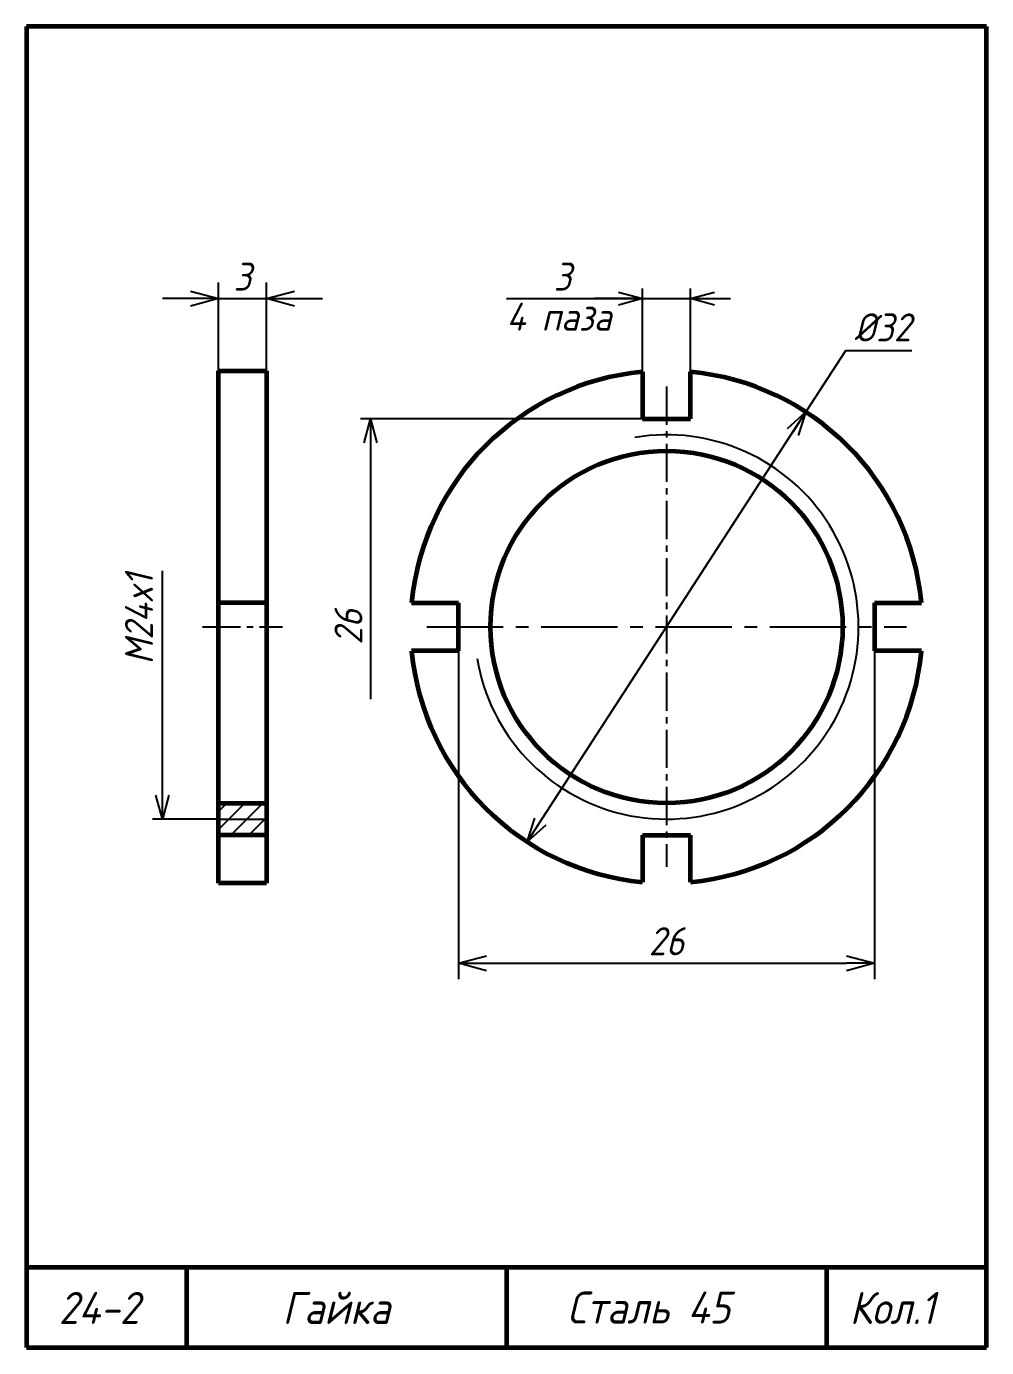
# Model space of a CAD drawing. Header units: millimetres. Extents: x -255 to 513, y 132 to 472.
# Drawn here: x 10 to 130, y 307 to 472 of the extents above; entities that cross this region are included whole.
import ezdxf

# ---------------------------------------------------------------- set-up
doc = ezdxf.new("R2010")
doc.units = ezdxf.units.MM
doc.header["$LTSCALE"] = 0.5
doc.linetypes.add('осевая2', pattern=[28.575, 19.05, -3.175, 3.175, -3.175])
doc.layers.get('Defpoints').update_dxf_attribs({"color": 5})
doc.styles.get("Standard").update_dxf_attribs({"font": 'isocpeui.ttf', "width": 0.9})
doc.dimstyles.new('Standart 1', dxfattribs={"dimtxt": 3.5, "dimasz": 3.5, "dimexe": 2, "dimexo": 0, "dimgap": 1, "dimtad": 1, "dimtoh": 1, "dimdec": 0, "dimtxsty": 'Standard', "dimblk": 'OPEN30', "dimcen": 2.5, "dimadec": 0, "dimazin": 0, "dimtfac": 1, "dimtdec": 0, "dimtmove": 0, "dimatfit": 3, "dimldrblk": 'DOTSMALL', "dimfxl": 0, "dimarcsym": 0})

# ---------------------------------------------------------------- blocks, each defined once
blk = doc.blocks.new('_Open30')
at = {"color": 0, "linetype": 'ByBlock', "lineweight": -2}
for p, q in [((-1, 0.268), (0, 0)), ((0, 0), (-1, -0.268)), ((0, 0), (-1, 0))]:
    blk.add_line(p, q, dxfattribs=at)
blk = doc.blocks.new('*D39')
at = {"color": 0, "lineweight": -2}
for p, q in [((64, 394), (64, 353)), ((116, 394), (116, 353)), ((67.5, 355), (112.5, 355))]:
    blk.add_line(p, q, dxfattribs=at)
at = {"layer": 'Defpoints', "color": 0}
for p in [(64, 394), (116, 394), (116, 355)]:
    blk.add_point(p, dxfattribs=at)
at = {"color": 0, "lineweight": -2, "xscale": 3.5, "yscale": 3.5, "zscale": 3.5, "rotation": 180}
blk.add_blockref('_Open30', (64, 355), dxfattribs=at)
at = {"color": 0, "lineweight": -2, "xscale": 3.5, "yscale": 3.5, "zscale": 3.5}
blk.add_blockref('_Open30', (116, 355), dxfattribs=at)
at = {"color": 0, "lineweight": -3, "insert": (90, 357.75), "char_height": 3.5, "attachment_point": 5}
blk.add_mtext('26', dxfattribs=at)
blk = doc.blocks.new('_DotSmall')
at = {"color": 0, "linetype": 'ByBlock', "const_width": 0.5}
blk.add_lwpolyline([(-0.0625, 0, 1), (0.0625, 0, 1)], format="xyb", close=True, dxfattribs=at)
blk = doc.blocks.new('*D40')
at = {"color": 0, "lineweight": -2}
for p, q in [((34, 429), (34, 440)), ((40, 429), (40, 440)), ((30.5, 438), (27, 438)), ((34, 438), (40, 438)), ((43.5, 438), (47, 438))]:
    blk.add_line(p, q, dxfattribs=at)
at = {"layer": 'Defpoints', "color": 0}
for p in [(40, 438), (34, 429), (40, 429)]:
    blk.add_point(p, dxfattribs=at)
at = {"color": 0, "lineweight": -2, "xscale": 3.5, "yscale": 3.5, "zscale": 3.5}
blk.add_blockref('_Open30', (34, 438), dxfattribs=at)
at = {"color": 0, "lineweight": -2, "xscale": 3.5, "yscale": 3.5, "zscale": 3.5, "rotation": 180}
blk.add_blockref('_Open30', (40, 438), dxfattribs=at)
at = {"color": 0, "lineweight": -3, "insert": (37, 440.75), "char_height": 3.5, "attachment_point": 5}
blk.add_mtext('3', dxfattribs=at)

msp = doc.modelspace()

# ---------------------------------------------------------------- hatches: boundary and pattern name
at = {"lineweight": -3}
h = msp.add_hatch(dxfattribs=at)
h.set_pattern_fill('ANSI31', scale=0.5, style=0)
h.set_pattern_definition([(45, (-136, 287), (-1.122532, 1.122532), [])])
h.paths.add_polyline_path([(40, 373), (40, 375), (34, 375), (34, 373)])
h.paths.add_polyline_path([(40, 371), (40, 373), (34, 373), (34, 371)])

# ---------------------------------------------------------------- linework, layer by layer
at = {"color": 7, "lineweight": 60}
for p, q in [((130, 472), (10, 472)), ((10, 472), (10, 307)), ((130, 307), (130, 472)), ((34, 365), (34, 429)), ((34, 429), (40, 429)), ((40, 429), (40, 365)), ((87, 428.86), (87, 423)), ((93, 423), (93, 428.86)), ((87, 423), (93, 423)), ((40, 400), (34, 400)), ((58.14, 400), (64, 400)), ((64, 394), (64, 400)), ((116, 400), (116, 394)), ((116, 400), (121.86, 400)), ((64, 394), (58.14, 394)), ((121.86, 394), (116, 394)), ((34, 375), (40, 375)), ((40, 371), (34, 371)), ((87, 371), (93, 371)), ((87, 371), (87, 365.14)), ((93, 365.14), (93, 371)), ((40, 365), (34, 365)), ((130, 317), (10, 317)), ((10, 317), (10, 307)), ((30, 317), (30, 307)), ((70, 317), (70, 307)), ((110, 317), (110, 307)), ((10, 307), (130, 307))]:
    msp.add_line(p, q, dxfattribs=at)
at = {"color": 7, "lineweight": -3}
for p, q in [((87, 428.86), (87, 439.25)), ((93, 428.86), (93, 439.25)), ((70, 438), (98, 438)), ((84, 438), (81, 438)), ((112.37, 431.48), (107.41, 423.85)), ((120.65, 431.48), (112.37, 431.48)), ((87, 423), (51.75, 423)), ((72.59, 370.15), (107.41, 423.85)), ((53, 420), (53, 388)), ((27, 376), (27, 404)), ((34, 373), (25.75, 373)), ((34, 373), (40, 373))]:
    msp.add_line(p, q, dxfattribs=at)
at = {"color": 7, "linetype": 'осевая2', "lineweight": -3, "ltscale": 0.5}
for p, q in [((90, 427.02), (90, 367.03)), ((32, 397), (42, 397))]:
    msp.add_line(p, q, dxfattribs=at)
at = {"color": 7, "linetype": 'осевая2', "lineweight": -3}
msp.add_line((60.06, 397), (119.98, 397), dxfattribs=at)
at = {"color": 7, "lineweight": 60}
msp.add_circle((90, 397), 22, dxfattribs=at)
for start, end in [(95.3794, 174.6206), (5.3794, 84.6206), (185.3794, 264.6206), (275.3794, 354.6206)]:
    msp.add_arc((90, 397), 32, start, end, dxfattribs=at)
at = {"color": 7, "lineweight": -3}
msp.add_arc((90, 397), 24, 189.4623, 99.4623, dxfattribs=at)

# ---------------------------------------------------------------- block references
at = {"color": 7, "lineweight": -3, "xscale": 3, "yscale": 3, "zscale": 3}
msp.add_blockref('_Open30', (87, 438), dxfattribs=at)
at = {"color": 7, "lineweight": -3, "yscale": 3, "zscale": 3}
for p, xscale, rotation in [((93, 438), 3, 180), ((107.41, 423.85), 2.999999999999966, 57.03007509718181), ((53, 423), 3, 90), ((27, 373), 3, 270), ((72.59, 370.15), 2.999999999999966, 237.0300750971818)]:
    msp.add_blockref('_Open30', p, dxfattribs=dict(at, xscale=xscale, rotation=rotation))

# ---------------------------------------------------------------- texts
at = {"color": 7, "lineweight": -3, "width": 0.9}
msp.add_text('4 паза', height=3.5, dxfattribs=at).set_placement((70, 434))
at = {"color": 7, "width": 0.9}
for s, p in [('24-2', (14.05, 309.95)), ('Гайка', (42, 309.95)), ('Сталь 45', (77.6, 310)), ('Кол.1', (112.89, 309.95))]:
    msp.add_text(s, height=4, dxfattribs=at).set_placement(p)
at = {"color": 7, "lineweight": -3, "char_height": 3.5, "attachment_point": 5}
for s, insert in [('3', (77, 440.75)), ('%%c32', (117.01, 434.41))]:
    msp.add_mtext(s, dxfattribs=dict(at, insert=insert))
at = {"color": 7, "lineweight": -3, "insert": (24.07, 398), "char_height": 3.5, "attachment_point": 5, "rotation": 90}
msp.add_mtext('M24x1', dxfattribs=at)
at = {"color": 7, "insert": (50.25, 397), "char_height": 3.5, "attachment_point": 5, "rotation": 90}
msp.add_mtext('26', dxfattribs=at)

# ---------------------------------------------------------------- dimensions: what is measured, and where the dimension line sits
at = {"color": 7, "lineweight": -3}
for base, p1, p2, text, picture, middle in [((40, 438), (34, 429), (40, 429), '3', '*D40', (37, 438)), ((116, 355), (64, 394), (116, 394), '26', '*D39', (90, 355))]:
    dim = msp.add_linear_dim(base=base, p1=p1, p2=p2, text=text, dimstyle='Standart 1', dxfattribs=at)
    dim.commit()
    dim.dimension.update_dxf_attribs({"geometry": picture, "text_midpoint": middle, "dimtype": 160})

doc.saveas('drawing.dxf')
